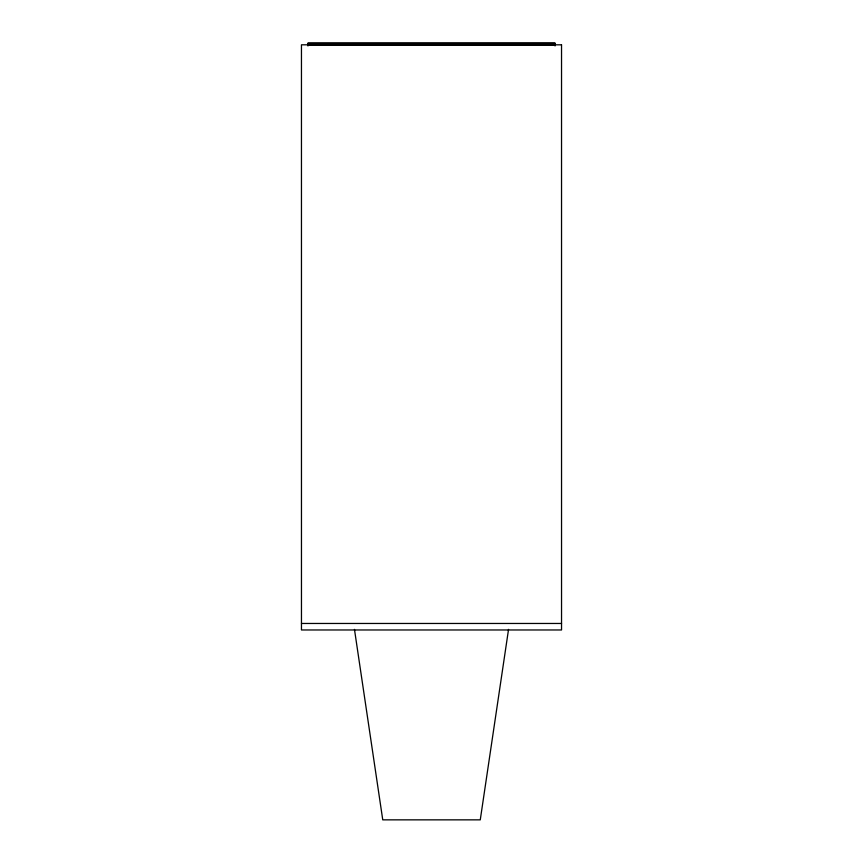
<?xml version="1.0" encoding="UTF-8"?>
<svg xmlns="http://www.w3.org/2000/svg" width="863" height="863" viewBox="0 0 863 863"><rect width="100%" height="100%" fill="white"/><g stroke="black" fill="none" stroke-linecap="round" stroke-linejoin="round"><path stroke-width="1.29" d="M508.544 629.364L480.27 819.85L382.751 819.85L354.466 629.375M307.962 43.258L555.028 43.258M307.962 43.743L555.028 43.668M307.962 43.873L555.028 43.905L307.962 43.991M307.962 44.121L555.028 44.132M307.962 44.423L555.028 44.455M307.962 44.542L555.028 44.617M307.962 44.865L555.028 44.962M307.962 45.092L555.028 45.038M307.962 45.243L555.028 45.232M301.467 623.464L561.543 623.464M555.028 45.944L555.028 43.15L307.962 43.193L307.962 45.944M561.533 44.822L301.457 44.811L301.467 629.968L561.543 629.968L561.533 44.8"/></g></svg>
